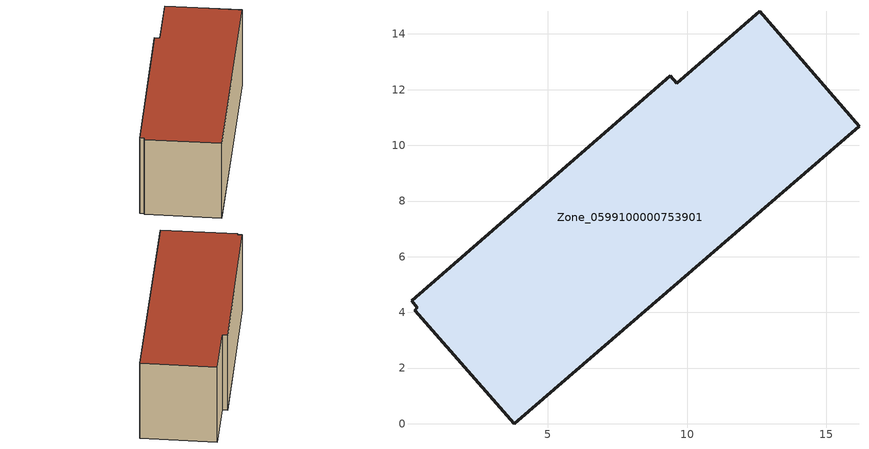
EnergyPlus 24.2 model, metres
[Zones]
Zone_0599100000753901
 floor ground (C_G): 0.31,4.17 0.1,4.41 9.38,12.51 9.62,12.23 12.61,14.82 16.17,10.69 3.78,0 0.21,4.08 z0
 wall outside (C_F): 12.61,14.82 9.62,12.23 9.38,12.51 0.1,4.41 0.31,4.17 0.21,4.08 3.78,0 16.17,10.69 12.61,14.82 z0:6.36
 roof outside (C_R): 0.1,4.41 0.31,4.17 0.21,4.08 3.78,0 16.17,10.69 12.61,14.82 9.62,12.23 9.38,12.51 z6.36
[BUILDING]
Pand.0599100000753901: North Axis=0; Terrain=City; Loads Convergence Tolerance Value=0.04; Temperature Convergence Tolerance Value=0.4; Solar Distribution=FullExterior; Maximum Number of Warmup Days=25; Minimum Number of Warmup Days=1
[Site:Location]
Rotterdam.The.Hague.AP_ZH_NLD Design_Conditions: Latitude=51.96; Longitude=4.45; Time Zone=1; Elevation=-4.5
[SITE:GROUNDTEMPERATURE:BUILDINGSURFACE]
18, 18, 18, 18, 18, 18, 18, 18, 18, 18, 18, 18
[MATERIAL] Thermal Absorptance=0.9; Solar Absorptance=0.7; Visible Absorptance=0.7
Name | Roughness | Thickness | Conductivity | Density | Specific Heat
G.TI.2006-2014 | MediumSmooth | 0.15 | 0.06 | 540 | 1210
F.TI.2006-2014 | Rough | 0.3 | 0.12 | 1920 | 840
R.TI.2006-2014 | MediumRough | 0.2 | 0.08 | 1500 | 1000
[CONSTRUCTION]
C_G: G.TI.2006-2014
C_F: F.TI.2006-2014
C_R: R.TI.2006-2014
[ZONE]
Zone_0599100000753901: Type=1; Multiplier=1; Ceiling Height=Autocalculate; Volume=Autocalculate; Floor Area=autocalculate; Part of Total Floor Area=Yes
[ZONEINFILTRATION:DESIGNFLOWRATE]
Infil_Zone_0599100000753901: Zone or ZoneList or Space or SpaceList=Zone_0599100000753901; Schedule=AlwaysOn; Design Flow Rate Calculation Method=Flow/Area; Flow Rate per Floor Area=0.0015; Constant Term Coefficient=1; Temperature Term Coefficient=0; Velocity Term Coefficient=0; Velocity Squared Term Coefficient=0
[HVACTEMPLATE:ZONE:IDEALLOADSAIRSYSTEM]
Zone_0599100000753901: Maximum Heating Supply Air Temperature=50; Minimum Cooling Supply Air Temperature=13; Maximum Heating Supply Air Humidity Ratio=0.0156; Minimum Cooling Supply Air Humidity Ratio=0.0077; Heating Limit=NoLimit; Cooling Limit=NoLimit; Dehumidification Control Type=ConstantSensibleHeatRatio; Cooling Sensible Heat Ratio=0.7; Dehumidification Setpoint=60; Humidification Control Type=None; Humidification Setpoint=30; Outdoor Air Method=None; Outdoor Air Flow Rate per Person=0.00944; Outdoor Air Flow Rate per Zone Floor Area=0; Outdoor Air Flow Rate per Zone=0; Demand Controlled Ventilation Type=None; Outdoor Air Economizer Type=NoEconomizer; Heat Recovery Type=None; Sensible Heat Recovery Effectiveness=0.7; Latent Heat Recovery Effectiveness=0.65
[ZONECONTROL:THERMOSTAT]
ThermostatControl_Zone_0599100000753901: Zone or ZoneList=Zone_0599100000753901; Control Type Schedule=DualSetpointControlType; Control 1=Thermostat_Zone_0599100000753901; Temperature Difference Between Cutout And Setpoint=0
[THERMOSTATSETPOINT:DUALSETPOINT]
Thermostat_Zone_0599100000753901: Heating Setpoint Temperature Schedule=HeatingSetpoint_Zone_0599100000753901; Cooling Setpoint Temperature Schedule=CoolingSetpoint_Zone_0599100000753901
[SCHEDULE:COMPACT]
HeatingSetpoint_Zone_0599100000753901: Through: 12/31, For: AllDays, Until: 24:00, 21
CoolingSetpoint_Zone_0599100000753901: Through: 12/31, For: AllDays, Until: 24:00, 24
DualSetpointControlType: Through: 12/31, For: AllDays, Until: 24:00, 4
AlwaysOn: Through: 12/31, For: AllDays, Until: 24:00, 1
